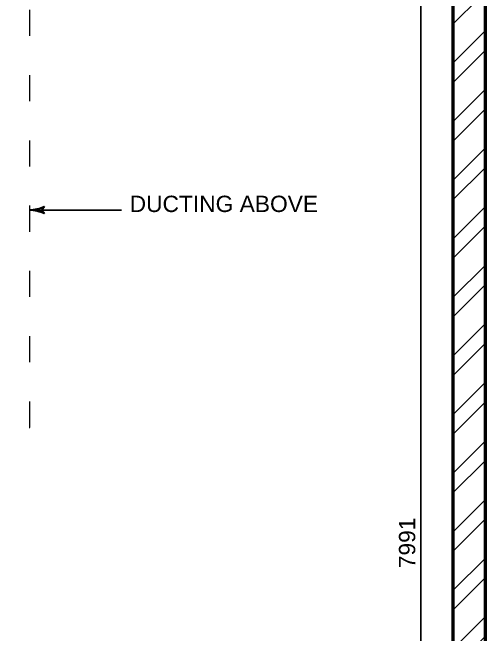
# Model space of a CAD drawing. Header units: millimetres. Extents: x 68727 to 319899, y -4876 to 265722.
# Drawn here: x 317722 to 319899, y 110929 to 113789 of the extents above; entities that cross this region are included whole.
import ezdxf

# ---------------------------------------------------------------- set-up
doc = ezdxf.new("R2010")
doc.units = ezdxf.units.MM
doc.linetypes.add('ACAD_ISO03W100', pattern=[30, 12, -18])
doc.linetypes.add('HIDDEN', pattern=[9.525, 6.35, -3.175])
doc.layers.add('Dimensions', color=172, linetype='Continuous')
doc.layers.add('TEXTS', color=1, linetype='Continuous')
for name, color, linetype, lineweight in [('HACH', 252, 'Continuous', 13), ('LS_DR_Plan Beam', 9, 'HIDDEN', 0), ('LS_DR_Wall', 7, 'Continuous', 35), ('SECTIONS', 10, 'Continuous', 25), ('wall', 5, 'Continuous', 30)]:
    doc.layers.add(name, color=color, linetype=linetype, lineweight=lineweight)
doc.styles.get("Standard").update_dxf_attribs({"font": 'arial.ttf'})
doc.dimstyles.new('SC-25', dxfattribs={"dimtxt": 75, "dimasz": 0.4, "dimexe": 1, "dimexo": 100, "dimgap": 25, "dimtad": 1, "dimdec": 0, "dimzin": 0, "dimdsep": 46, "dimtxsty": 'Standard', "dimblk1": 'A1', "dimblk2": 'A1', "dimsah": 1, "dimcen": 0.09, "dimdle": 3, "dimclrd": 1, "dimclre": 1, "dimclrt": 1, "dimadec": 0, "dimazin": 0, "dimtfac": 1, "dimtdec": 0, "dimtofl": 0, "dimtmove": 0, "dimatfit": 2, "dimldrblk": 'A1', "dimfxl": 10, "dimfxlon": 1, "dimtolj": 1, "dimtzin": 0, "dimarcsym": 0})

# ---------------------------------------------------------------- blocks, each defined once
blk = doc.blocks.new('A1')
at = {"layer": 'wall', "color": 1}
for p, q in [((-138.1, 0), (-167.3, 40.5)), ((-167.3, -40.5), (-138.1, 0))]:
    blk.add_line(p, q, dxfattribs=at)
for centre, start, end in [((53.3, 586.5), 247.99998, 264.80355), ((53.3, -586.5), 95.19645, 112.00002)]:
    blk.add_arc(centre, 588.9, start, end, dxfattribs=at)
blk = doc.blocks.new('*D1000')
at = {"layer": 'Defpoints', "color": 0, "transparency": 16777216}
for p in [(319749.2, 115345.9), (319601.9, 107355), (319749.2, 107355)]:
    blk.add_point(p, dxfattribs=at)
at = {"layer": 'Dimensions', "color": 1, "lineweight": -2, "transparency": 16777216}
for p, q in [((319611.9, 115345.9), (319600.9, 115345.9)), ((319601.9, 115345.5), (319601.9, 107355.4)), ((319611.9, 107355), (319600.9, 107355))]:
    blk.add_line(p, q, dxfattribs=at)
at = {"layer": 'Dimensions', "color": 1, "lineweight": -2, "transparency": 16777216, "xscale": 0.4, "yscale": 0.4, "zscale": 0.4}
for p, rotation in [((319601.9, 115345.9), 90), ((319601.9, 107355), 270)]:
    blk.add_blockref('A1', p, dxfattribs=dict(at, rotation=rotation))
at = {"layer": 'Dimensions', "color": 1, "transparency": 16777216, "insert": (319538.6, 111350.5), "char_height": 75, "attachment_point": 5, "rotation": 90}
blk.add_mtext('\\A1;7991', dxfattribs=at)

msp = doc.modelspace()

# ---------------------------------------------------------------- hatches: boundary and pattern name
at = {"layer": 'HACH'}
h = msp.add_hatch(dxfattribs=at)
h.set_pattern_fill('ANSI32', color=256, scale=20)
h.set_pattern_definition([(45, (98901.98, 34686.36), (-134.70384, 134.70384), []), (45, (98991.78, 34686.36), (-134.70384, 134.70384), [])])
h.paths.add_polyline_path([(319899.2, 115495.9), (319749.2, 115495.9), (319749.2, 113555), (319749.2, 113555), (319749.2, 113455), (319749.2, 107355), (319749.2, 107205), (319899.2, 107205)])

# ---------------------------------------------------------------- linework, layer by layer
at = {"layer": 'LS_DR_Plan Beam', "linetype": 'ACAD_ISO03W100', "ltscale": 10, "transparency": 33554508}
msp.add_lwpolyline([(317498.9, 111881.1), (317801.8, 111881.1), (317801.8, 115500.2), (317498.9, 115500.2)], close=True, dxfattribs=at)
at = {"layer": 'LS_DR_Wall', "lineweight": 50, "ltscale": 0.25}
msp.add_lwpolyline([(319749.2, 107205), (319899.2, 107205), (319899.2, 115495.9), (319749.2, 115495.9), (319749.2, 115345.9), (319749.2, 107355)], dxfattribs=at)

# ---------------------------------------------------------------- texts
at = {"layer": 'TEXTS', "linetype": 'Continuous', "lineweight": 25, "insert": (318261.2, 112946.7), "char_height": 75, "attachment_point": 1, "rotation": 360}
msp.add_mtext_dynamic_manual_height_columns('DUCTING ABOVE', width=1370.22, gutter_width=12.5, heights=[0], dxfattribs=at)

# ---------------------------------------------------------------- dimensions: what is measured, and where the dimension line sits
at = {"layer": 'Dimensions'}
dim = msp.add_linear_dim(base=(319601.9, 107355), p1=(319749.2, 115345.9), p2=(319749.2, 107355), angle=90, dimstyle='SC-25', dxfattribs=at)
dim.commit()
dim.dimension.update_dxf_attribs({"geometry": '*D1000', "text_midpoint": (319538.6, 111350.5)})

# ---------------------------------------------------------------- leaders
at = {"layer": 'SECTIONS'}
msp.add_leader([(317801.8, 112880.6), (318223.4, 112880.6)], dimstyle='SC-25', override={"dimgap": 25, "dimtad": 0}, dxfattribs=at)

doc.saveas('drawing.dxf')
